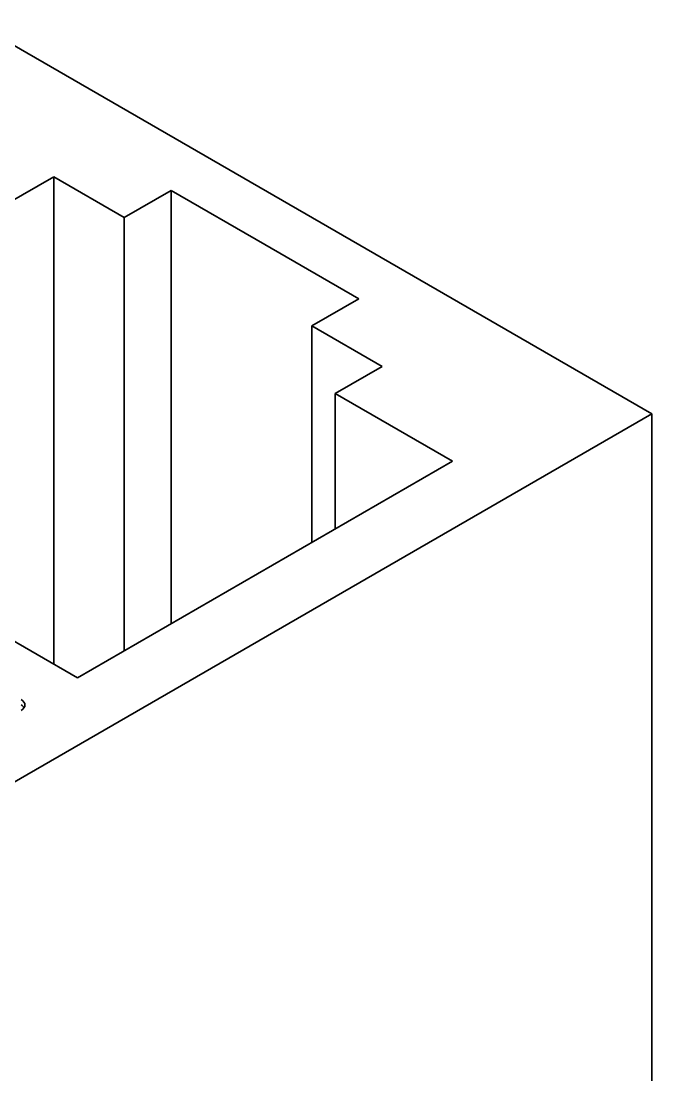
# Model space of a CAD drawing. Header units: millimetres. Extents: x -148 to 148, y -105 to 105.
# Drawn here: x 42.68 to 52.19, y 13.41 to 29.3 of the extents above; entities that cross this region are included whole.
import ezdxf

# ---------------------------------------------------------------- set-up
doc = ezdxf.new("R2010")
doc.units = ezdxf.units.MM
doc.layers.add('粗实线层', color=7, linetype='Continuous', lineweight=35)

msp = doc.modelspace()

# ---------------------------------------------------------------- linework, layer by layer
at = {"layer": '粗实线层', "color": 7, "lineweight": 35, "ltscale": 0.29598}
msp.add_line((41.933, 29.299), (52.186, 23.38), dxfattribs=at)
at = {"layer": '粗实线层', "color": 7, "lineweight": 35, "ltscale": 0.020412}
for p, q in [((43.17, 26.952), (42.463, 26.544)), ((44.938, 26.748), (44.231, 26.339)), ((48.12, 24.094), (47.413, 23.686))]:
    msp.add_line(p, q, dxfattribs=at)
at = {"layer": '粗实线层', "color": 7, "lineweight": 35, "ltscale": 0.030619}
msp.add_line((44.231, 26.339), (43.17, 26.952), dxfattribs=at)
at = {"layer": '粗实线层', "color": 7, "lineweight": 35, "ltscale": 0.183712}
msp.add_line((43.17, 26.952), (43.17, 19.603), dxfattribs=at)
at = {"layer": '粗实线层', "color": 7, "lineweight": 35, "ltscale": 0.040825}
for q in [(44.938, 26.748), (47.766, 25.115)]:
    msp.add_line((46.352, 25.931), q, dxfattribs=at)
at = {"layer": '粗实线层', "color": 7, "lineweight": 35, "ltscale": 0.163299}
msp.add_line((44.938, 20.216), (44.938, 26.748), dxfattribs=at)
at = {"layer": '粗实线层', "color": 7, "lineweight": 35, "ltscale": 0.1633}
for p, q in [((44.231, 26.339), (44.231, 19.807)), ((49.181, 22.665), (43.524, 19.399))]:
    msp.add_line(p, q, dxfattribs=at)
at = {"layer": '粗实线层', "color": 7, "lineweight": 35, "ltscale": 0.020413}
msp.add_line((47.766, 25.115), (47.059, 24.706), dxfattribs=at)
at = {"layer": '粗实线层', "color": 7, "lineweight": 35, "ltscale": 0.030618}
msp.add_line((47.059, 24.706), (48.12, 24.094), dxfattribs=at)
at = {"layer": '粗实线层', "color": 7, "lineweight": 35, "ltscale": 0.08165}
msp.add_line((47.059, 24.706), (47.059, 21.44), dxfattribs=at)
at = {"layer": '粗实线层', "color": 7, "lineweight": 35, "ltscale": 0.051031}
for q in [(49.181, 22.665), (47.413, 21.645)]:
    msp.add_line((47.413, 23.686), q, dxfattribs=at)
at = {"layer": '粗实线层', "color": 7, "lineweight": 35, "ltscale": 0.326598}
msp.add_line((52.186, 23.38), (40.872, 16.848), dxfattribs=at)
at = {"layer": '粗实线层', "color": 7, "lineweight": 35, "ltscale": 0.332722}
msp.add_line((52.186, 10.071), (52.186, 23.38), dxfattribs=at)
at = {"layer": '粗实线层', "color": 7, "lineweight": 35, "ltscale": 0.122474}
msp.add_line((43.524, 19.399), (39.281, 21.849), dxfattribs=at)
at = {"layer": '粗实线层', "color": 7, "lineweight": 35}
for centre, start_param, end_param in [((42.534, 18.991), 0, 0.785398), ((42.534, 18.991), 5.497787, 6.283185), ((42.534, 18.909), 0.359996, 0.785398)]:
    msp.add_ellipse(centre, major_axis=(0.2, 0), ratio=0.57735, start_param=start_param, end_param=end_param, dxfattribs=at)

doc.saveas('drawing.dxf')
